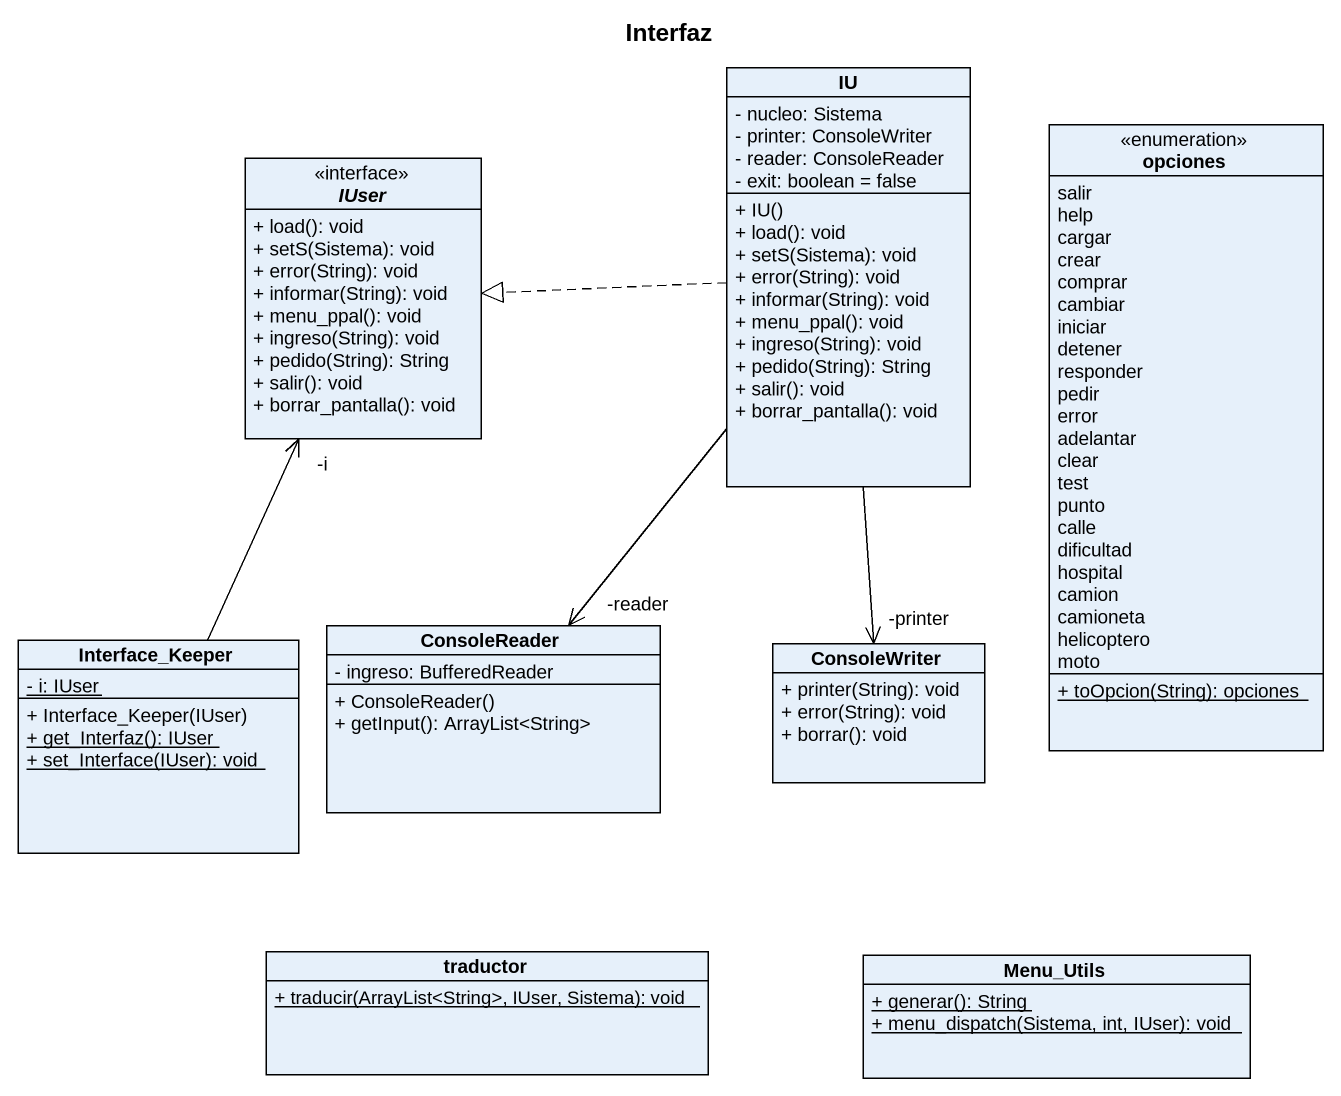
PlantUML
@startuml
title Interfaz
hide circle
hide empty members
skinparam classAttributeIconSize 0
class IU {
  - nucleo: Sistema
  - printer: ConsoleWriter
  - reader: ConsoleReader
  - exit: boolean = false
  + IU()
  + load(): void
  + setS(Sistema): void
  + error(String): void
  + informar(String): void
  + menu_ppal(): void
  + ingreso(String): void
  + pedido(String): String
  + salir(): void
  + borrar_pantalla(): void
}
enum opciones {
  salir
  help
  cargar
  crear
  comprar
  cambiar
  iniciar
  detener
  responder
  pedir
  error
  adelantar
  clear
  test
  punto
  calle
  dificultad
  hospital
  camion
  camioneta
  helicoptero
  moto
  {static} + toOpcion(String): opciones
}
interface IUser <<interface>> {
  + load(): void
  + setS(Sistema): void
  + error(String): void
  + informar(String): void
  + menu_ppal(): void
  + ingreso(String): void
  + pedido(String): String
  + salir(): void
  + borrar_pantalla(): void
}
class ConsoleReader {
  - ingreso: BufferedReader
  + ConsoleReader()
  + getInput(): ArrayList<String>
}
class Interface_Keeper {
  {static} - i: IUser
  + Interface_Keeper(IUser)
  {static} + get_Interfaz(): IUser
  {static} + set_Interface(IUser): void
}
class ConsoleWriter {
  + printer(String): void
  + error(String): void
  + borrar(): void
}
class traductor {
  {static} + traducir(ArrayList<String>, IUser, Sistema): void
}
class Menu_Utils {
  {static} + generar(): String
  {static} + menu_dispatch(Sistema, int, IUser): void
}
IU .left.|> IUser
IU --> "-reader" ConsoleReader
IU --> "-printer" ConsoleWriter
Interface_Keeper -up-> "-i" IUser
@enduml
